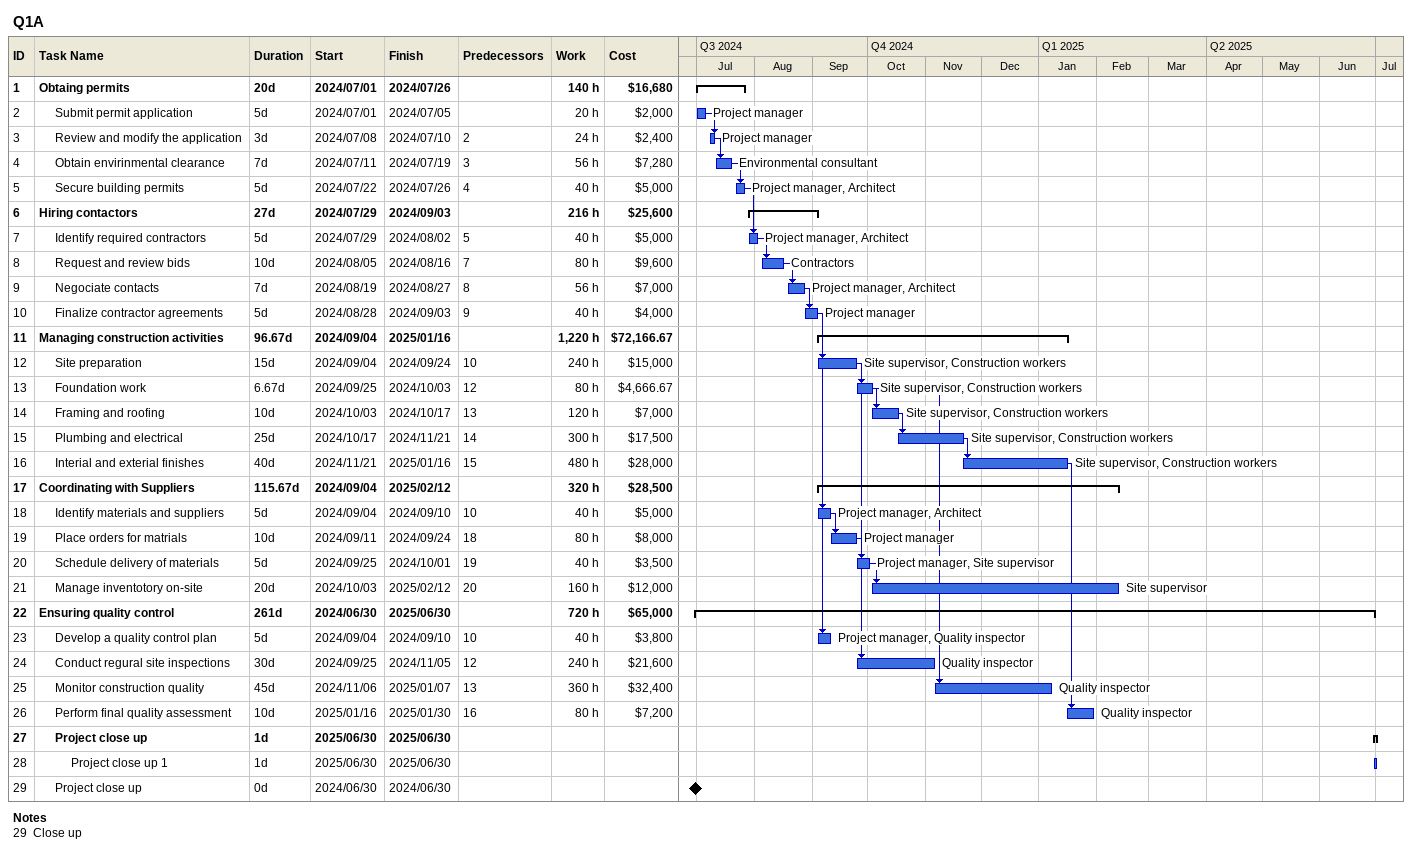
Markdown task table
Q1A

| ID | Level | Task | Duration | Start | Finish | Predecessors | Resources | Work (h) | Cost ($) |
|---|---|---|---|---|---|---|---|---|---|
| 1 | 1 | **Obtaing permits** | 20d | 2024-07-01 | 2024-07-26 |  |  | 140 | 16680 |
| 2 | 2 | Submit permit application | 5d | 2024-07-01 | 2024-07-05 |  | Project manager | 20 | 2000 |
| 3 | 2 | Review and modify the application | 3d | 2024-07-08 | 2024-07-10 | 2 | Project manager | 24 | 2400 |
| 4 | 2 | Obtain envirinmental clearance | 7d | 2024-07-11 | 2024-07-19 | 3 | Environmental consultant | 56 | 7280 |
| 5 | 2 | Secure building permits | 5d | 2024-07-22 | 2024-07-26 | 4 | Project manager, Architect | 40 | 5000 |
| 6 | 1 | **Hiring contactors** | 27d | 2024-07-29 | 2024-09-03 |  |  | 216 | 25600 |
| 7 | 2 | Identify required contractors | 5d | 2024-07-29 | 2024-08-02 | 5 | Project manager, Architect | 40 | 5000 |
| 8 | 2 | Request and review bids | 10d | 2024-08-05 | 2024-08-16 | 7 | Contractors | 80 | 9600 |
| 9 | 2 | Negociate contacts | 7d | 2024-08-19 | 2024-08-27 | 8 | Project manager, Architect | 56 | 7000 |
| 10 | 2 | Finalize contractor agreements | 5d | 2024-08-28 | 2024-09-03 | 9 | Project manager | 40 | 4000 |
| 11 | 1 | **Managing construction activities** | 96.67d | 2024-09-04 | 2025-01-16 |  |  | 1220 | 72166.67 |
| 12 | 2 | Site preparation | 15d | 2024-09-04 | 2024-09-24 | 10 | Site supervisor, Construction workers | 240 | 15000 |
| 13 | 2 | Foundation work | 6.67d | 2024-09-25 | 2024-10-03 | 12 | Site supervisor, Construction workers | 80 | 4666.67 |
| 14 | 2 | Framing and roofing | 10d | 2024-10-03 | 2024-10-17 | 13 | Site supervisor, Construction workers | 120 | 7000 |
| 15 | 2 | Plumbing and electrical | 25d | 2024-10-17 | 2024-11-21 | 14 | Site supervisor, Construction workers | 300 | 17500 |
| 16 | 2 | Interial and exterial finishes | 40d | 2024-11-21 | 2025-01-16 | 15 | Site supervisor, Construction workers | 480 | 28000 |
| 17 | 1 | **Coordinating with Suppliers** | 115.67d | 2024-09-04 | 2025-02-12 |  |  | 320 | 28500 |
| 18 | 2 | Identify materials and suppliers | 5d | 2024-09-04 | 2024-09-10 | 10 | Project manager, Architect | 40 | 5000 |
| 19 | 2 | Place orders for matrials | 10d | 2024-09-11 | 2024-09-24 | 18 | Project manager | 80 | 8000 |
| 20 | 2 | Schedule delivery of materials | 5d | 2024-09-25 | 2024-10-01 | 19 | Project manager, Site supervisor | 40 | 3500 |
| 21 | 2 | Manage inventotory on-site | 20d | 2024-10-03 | 2025-02-12 | 20 | Site supervisor | 160 | 12000 |
| 22 | 1 | **Ensuring quality control** | 261d | 2024-06-30 | 2025-06-30 |  |  | 720 | 65000 |
| 23 | 2 | Develop a quality control plan | 5d | 2024-09-04 | 2024-09-10 | 10 | Project manager, Quality inspector | 40 | 3800 |
| 24 | 2 | Conduct regural site inspections | 30d | 2024-09-25 | 2024-11-05 | 12 | Quality inspector | 240 | 21600 |
| 25 | 2 | Monitor construction quality | 45d | 2024-11-06 | 2025-01-07 | 13 | Quality inspector | 360 | 32400 |
| 26 | 2 | Perform final quality assessment | 10d | 2025-01-16 | 2025-01-30 | 16 | Quality inspector | 80 | 7200 |
| 27 | 2 | **Project close up** | 1d | 2025-06-30 | 2025-06-30 |  |  |  |  |
| 28 | 3 | Project close up 1 | 1d | 2025-06-30 | 2025-06-30 |  |  |  |  |
| 29 | 2 | Project close up | 0d | 2024-06-30 | 2024-06-30 |  |  |  |  |

Notes
- 29: Close up
